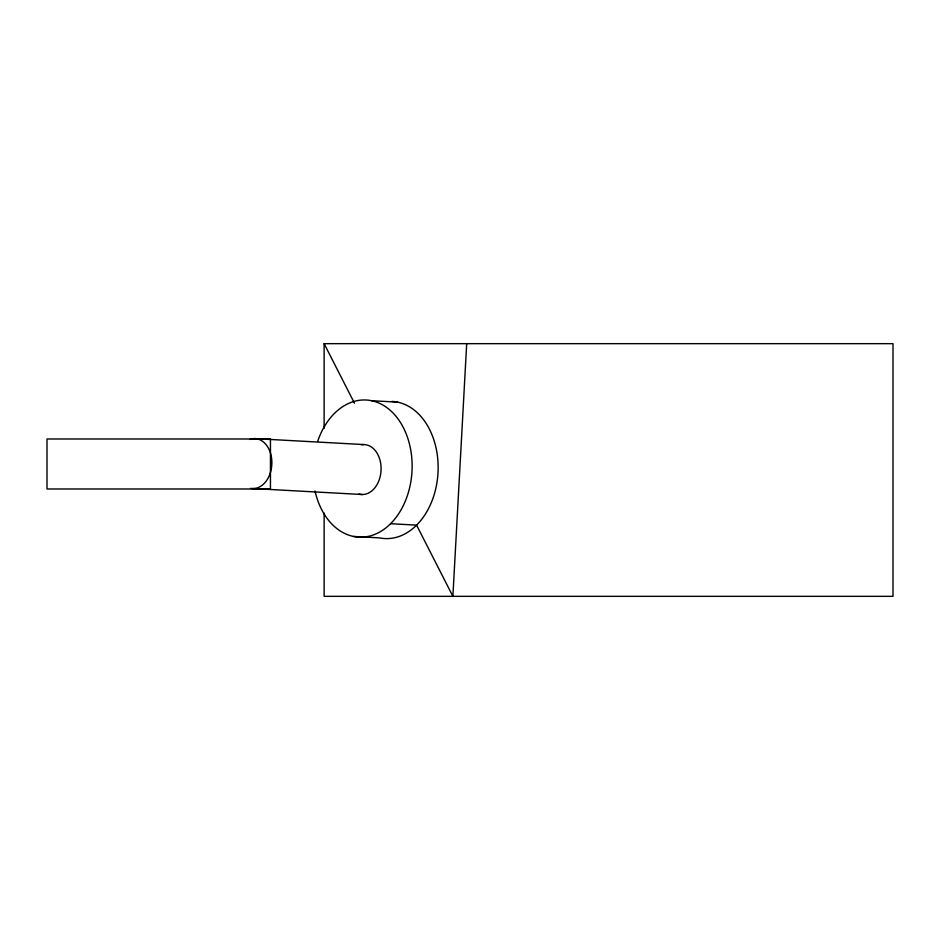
<?xml version="1.0" encoding="UTF-8"?>
<svg xmlns="http://www.w3.org/2000/svg" width="940" height="940" viewBox="0 0 940 940"><rect width="100%" height="100%" fill="white"/><g stroke="black" fill="none" stroke-linecap="round" stroke-linejoin="round"><path stroke-width="1.41" d="M466.698 343.664L452.88 596.336L416.596 525.131L390.594 523.709M324.124 428.382L324.124 343.664L893 343.664L893 596.336L324.124 596.336L324.124 513.087M371.57 400.71L397.585 402.132M254.458 438.592L363.686 444.561M253.154 488.553L362.382 494.522M353.428 536.446L379.431 537.868A68.667 49.573 -86.9 0 0 437.758 476.134A68.667 49.573 -86.9 0 0 391.863 401.415M324.124 343.664L354.474 403.225M317.708 441.26A68.667 49.573 -86.9 0 1 395.305 415.48A68.667 49.573 -86.9 0 1 389.395 524.861A68.667 49.573 -86.9 0 1 315.018 490.974M361.324 444.773A24.992 18.048 -86.9 0 1 381.053 470.364A24.992 18.048 -86.9 0 1 358.857 494.041M249.758 439.45A24.992 18.048 -86.9 0 1 269.768 451.082M270.191 452.222A24.992 18.048 -86.9 0 1 268.17 477.99A24.992 18.048 -86.9 0 1 250.792 488.33M270.45 438.992L47 438.992L47 488.988L270.45 488.988L270.45 438.992"/></g></svg>
